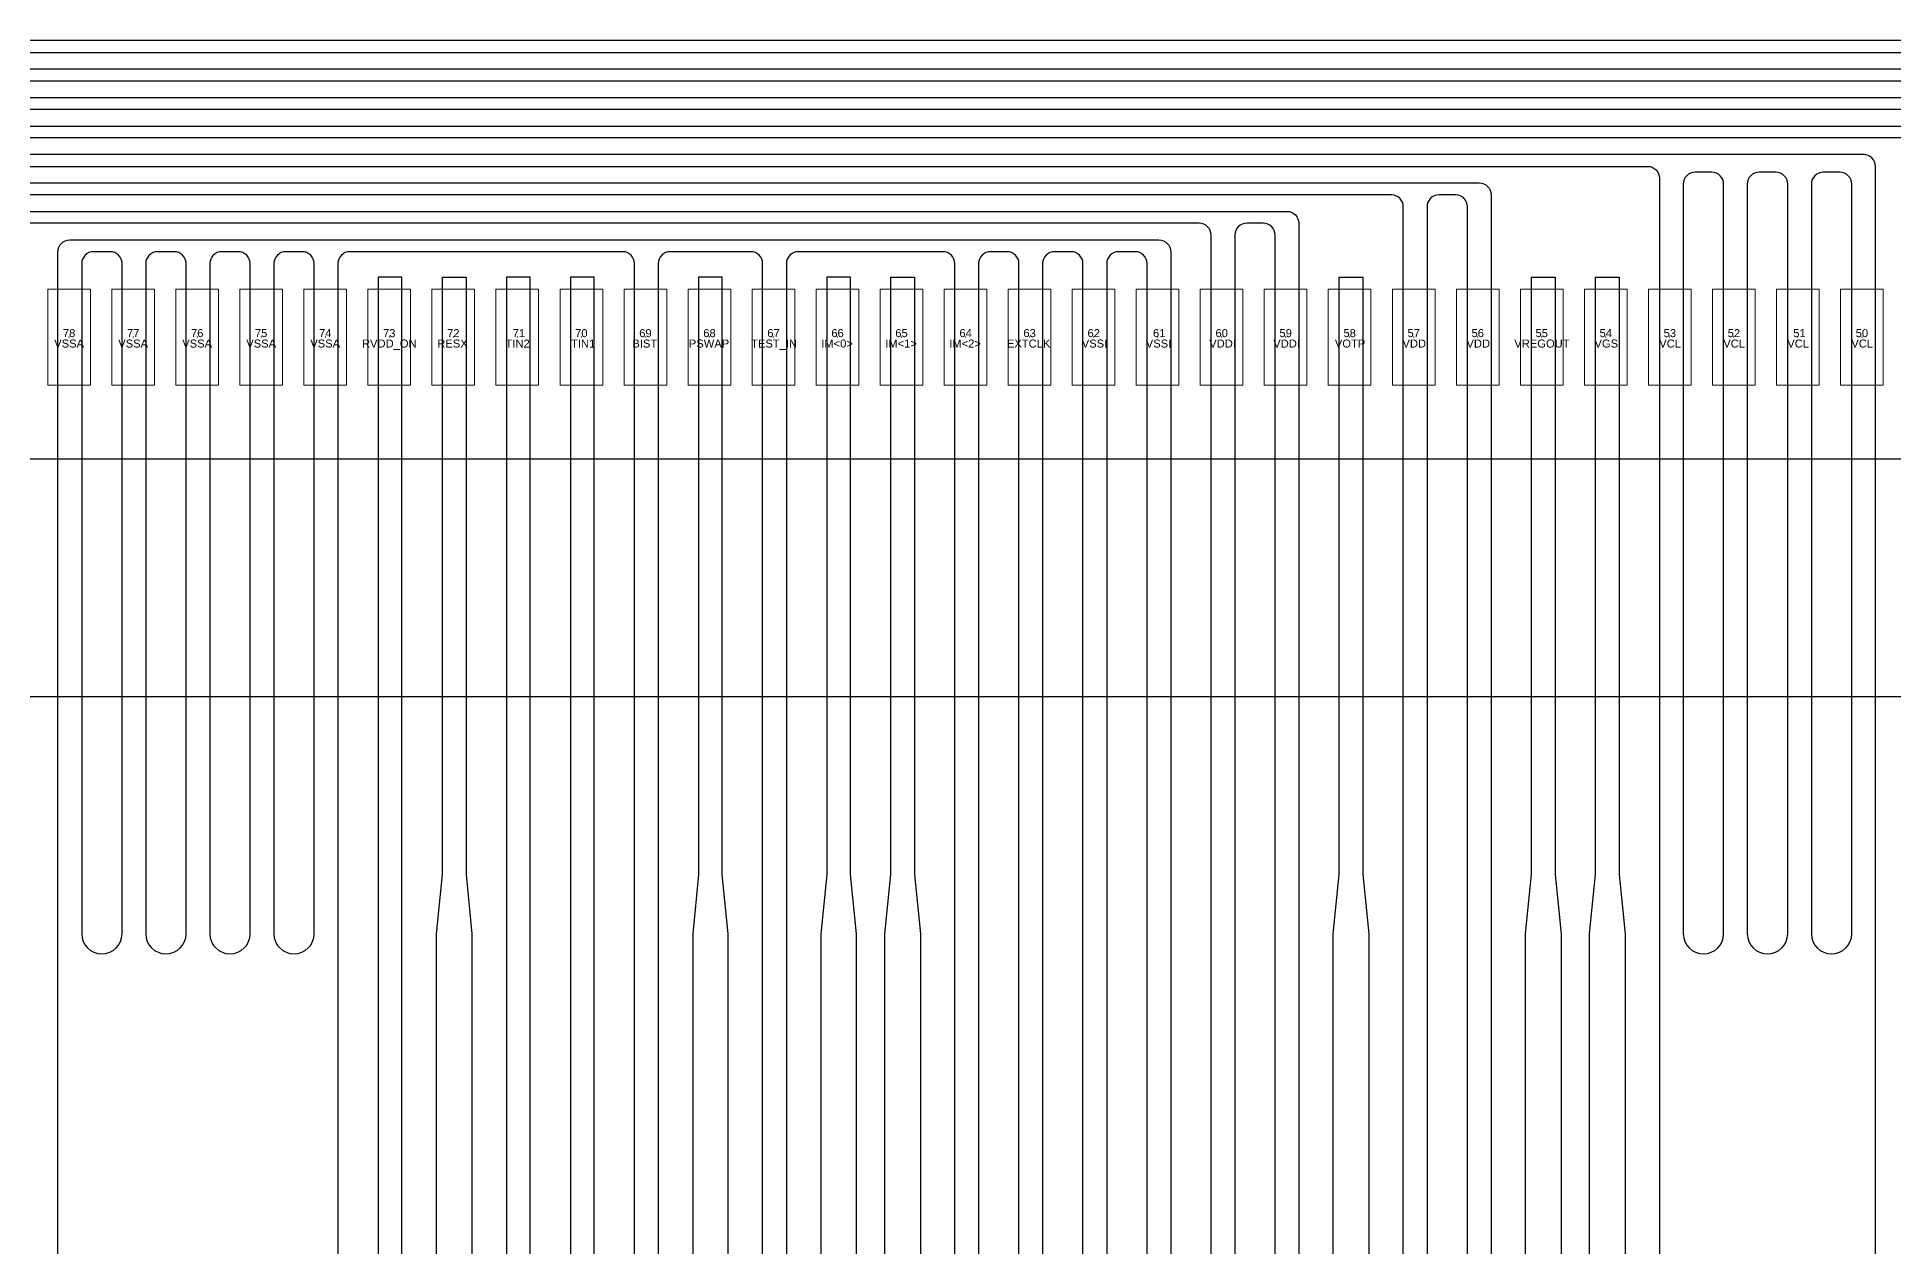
# Model space of a CAD drawing. Extents: x 10 to 206, y -65 to 73.
# Drawn here: x 63.025 to 64.591, y 32.512 to 33.532 of the extents above; entities that cross this region are included whole.
import ezdxf
from ezdxf.enums import TextEntityAlignment as Align

# ---------------------------------------------------------------- set-up
doc = ezdxf.new("R2010")
doc.units = 0
doc.header["$LTSCALE"] = 0.5
doc.layers.get('0').update_dxf_attribs({"lineweight": 13})
for name, color, linetype in [('01 Copper', 3, 'Continuous'), ('03 Solder resist', 6, 'Continuous'), ('04 Chip', 20, 'Continuous'), ('08 Dimension&pin assignment', 7, 'Continuous')]:
    doc.layers.add(name, color=color, linetype=linetype)
for name, color, linetype, lineweight in [('05 Bump', 130, 'Continuous', 0), ('11 IL no.', 254, 'Continuous', 0), ('12 IL name', 210, 'Continuous', 0)]:
    doc.layers.add(name, color=color, linetype=linetype, lineweight=lineweight)
doc.styles.add('MBC_Arial_Font', font='arial.ttf')
doc.styles.get("Standard").update_dxf_attribs({"font": 'romans.shx', "width": 0.75, "bigfont": 'AllInOneBig.shx'})
doc.dimstyles.new('ISO-25', dxfattribs={"dimtxt": 0.5, "dimasz": 0.8, "dimexe": 0.1, "dimexo": 0.1, "dimgap": 0.1, "dimtad": 1, "dimdec": 3, "dimzin": 1, "dimdsep": 46, "dimtxsty": 'Standard', "dimcen": 0.5, "dimadec": 0, "dimazin": 0, "dimtfac": 1, "dimtdec": 3, "dimtmove": 0, "dimatfit": 3, "dimfxl": 0, "dimarcsym": 0})

# ---------------------------------------------------------------- blocks, each defined once
blk = doc.blocks.new('*U122')
at = {"color": 0}
blk.add_lwpolyline([(-0.018, -0.0405), (0.018, -0.0405), (0.018, 0.0405), (-0.018, 0.0405)], close=True, dxfattribs=at)
at = {"color": 0, "style": 'MBC_Arial_Font', "flags": 1}
for tag, p in [('COMMENT1', (0, 0.0023)), ('COMMENT2', (0, 0.0015)), ('COMMENT3', (0, 0.0007)), ('COMMENT4', (0, -0.0001)), ('PAD_NO', (0, 0.0031)), ('COMMENT5', (0, -0.0009)), ('COMMENT6', (0, -0.0018)), ('COMMENT7', (0, -0.0026)), ('COMMENT8', (0, -0.0034)), ('COMMENT9', (0, -0.0042))]:
    blk.add_attdef(tag, text='', height=0.000625, dxfattribs=at).set_placement(p, align=Align.MIDDLE_CENTER)
blk = doc.blocks.new('*U123')
at = {"color": 0}
blk.add_lwpolyline([(-0.018, -0.0405), (0.018, -0.0405), (0.018, 0.0405), (-0.018, 0.0405)], close=True, dxfattribs=at)
at = {"color": 0, "style": 'MBC_Arial_Font', "flags": 1}
for tag, p in [('COMMENT1', (0, 0.0023)), ('COMMENT2', (0, 0.0015)), ('COMMENT3', (0, 0.0007)), ('COMMENT4', (0, -0.0001)), ('PAD_NO', (0, 0.0031)), ('COMMENT5', (0, -0.0009)), ('COMMENT6', (0, -0.0018)), ('COMMENT7', (0, -0.0026)), ('COMMENT8', (0, -0.0034)), ('COMMENT9', (0, -0.0042))]:
    blk.add_attdef(tag, text='', height=0.000625, dxfattribs=at).set_placement(p, align=Align.MIDDLE_CENTER)
blk = doc.blocks.new('*U124')
at = {"color": 0}
blk.add_lwpolyline([(-0.018, -0.0405), (0.018, -0.0405), (0.018, 0.0405), (-0.018, 0.0405)], close=True, dxfattribs=at)
at = {"color": 0, "style": 'MBC_Arial_Font', "flags": 1}
for tag, p in [('COMMENT1', (0, 0.0023)), ('COMMENT2', (0, 0.0015)), ('COMMENT3', (0, 0.0007)), ('COMMENT4', (0, -0.0001)), ('PAD_NO', (0, 0.0031)), ('COMMENT5', (0, -0.0009)), ('COMMENT6', (0, -0.0018)), ('COMMENT7', (0, -0.0026)), ('COMMENT8', (0, -0.0034)), ('COMMENT9', (0, -0.0042))]:
    blk.add_attdef(tag, text='', height=0.000625, dxfattribs=at).set_placement(p, align=Align.MIDDLE_CENTER)
blk = doc.blocks.new('*U125')
at = {"color": 0}
blk.add_lwpolyline([(-0.018, -0.0405), (0.018, -0.0405), (0.018, 0.0405), (-0.018, 0.0405)], close=True, dxfattribs=at)
at = {"color": 0, "style": 'MBC_Arial_Font', "flags": 1}
for tag, p in [('COMMENT1', (0, 0.0023)), ('COMMENT2', (0, 0.0015)), ('COMMENT3', (0, 0.0007)), ('COMMENT4', (0, -0.0001)), ('PAD_NO', (0, 0.0031)), ('COMMENT5', (0, -0.0009)), ('COMMENT6', (0, -0.0018)), ('COMMENT7', (0, -0.0026)), ('COMMENT8', (0, -0.0034)), ('COMMENT9', (0, -0.0042))]:
    blk.add_attdef(tag, text='', height=0.000625, dxfattribs=at).set_placement(p, align=Align.MIDDLE_CENTER)
blk = doc.blocks.new('*U126')
at = {"color": 0}
blk.add_lwpolyline([(-0.018, -0.0405), (0.018, -0.0405), (0.018, 0.0405), (-0.018, 0.0405)], close=True, dxfattribs=at)
at = {"color": 0, "style": 'MBC_Arial_Font', "flags": 1}
for tag, p in [('COMMENT1', (0, 0.0023)), ('COMMENT2', (0, 0.0015)), ('COMMENT3', (0, 0.0007)), ('COMMENT4', (0, -0.0001)), ('PAD_NO', (0, 0.0031)), ('COMMENT5', (0, -0.0009)), ('COMMENT6', (0, -0.0018)), ('COMMENT7', (0, -0.0026)), ('COMMENT8', (0, -0.0034)), ('COMMENT9', (0, -0.0042))]:
    blk.add_attdef(tag, text='', height=0.000625, dxfattribs=at).set_placement(p, align=Align.MIDDLE_CENTER)
blk = doc.blocks.new('*U127')
at = {"color": 0}
blk.add_lwpolyline([(-0.018, -0.0405), (0.018, -0.0405), (0.018, 0.0405), (-0.018, 0.0405)], close=True, dxfattribs=at)
at = {"color": 0, "style": 'MBC_Arial_Font', "flags": 1}
for tag, p in [('COMMENT1', (0, 0.0023)), ('COMMENT2', (0, 0.0015)), ('COMMENT3', (0, 0.0007)), ('COMMENT4', (0, -0.0001)), ('PAD_NO', (0, 0.0031)), ('COMMENT5', (0, -0.0009)), ('COMMENT6', (0, -0.0018)), ('COMMENT7', (0, -0.0026)), ('COMMENT8', (0, -0.0034)), ('COMMENT9', (0, -0.0042))]:
    blk.add_attdef(tag, text='', height=0.000625, dxfattribs=at).set_placement(p, align=Align.MIDDLE_CENTER)
blk = doc.blocks.new('*U128')
at = {"color": 0}
blk.add_lwpolyline([(-0.018, -0.0405), (0.018, -0.0405), (0.018, 0.0405), (-0.018, 0.0405)], close=True, dxfattribs=at)
at = {"color": 0, "style": 'MBC_Arial_Font', "flags": 1}
for tag, p in [('COMMENT1', (0, 0.0023)), ('COMMENT2', (0, 0.0015)), ('COMMENT3', (0, 0.0007)), ('COMMENT4', (0, -0.0001)), ('PAD_NO', (0, 0.0031)), ('COMMENT5', (0, -0.0009)), ('COMMENT6', (0, -0.0018)), ('COMMENT7', (0, -0.0026)), ('COMMENT8', (0, -0.0034)), ('COMMENT9', (0, -0.0042))]:
    blk.add_attdef(tag, text='', height=0.000625, dxfattribs=at).set_placement(p, align=Align.MIDDLE_CENTER)
blk = doc.blocks.new('*U129')
at = {"color": 0}
blk.add_lwpolyline([(-0.018, -0.0405), (0.018, -0.0405), (0.018, 0.0405), (-0.018, 0.0405)], close=True, dxfattribs=at)
at = {"color": 0, "style": 'MBC_Arial_Font', "flags": 1}
for tag, p in [('COMMENT1', (0, 0.0023)), ('COMMENT2', (0, 0.0015)), ('COMMENT3', (0, 0.0007)), ('COMMENT4', (0, -0.0001)), ('PAD_NO', (0, 0.0031)), ('COMMENT5', (0, -0.0009)), ('COMMENT6', (0, -0.0018)), ('COMMENT7', (0, -0.0026)), ('COMMENT8', (0, -0.0034)), ('COMMENT9', (0, -0.0042))]:
    blk.add_attdef(tag, text='', height=0.000625, dxfattribs=at).set_placement(p, align=Align.MIDDLE_CENTER)
blk = doc.blocks.new('*U130')
at = {"color": 0}
blk.add_lwpolyline([(-0.018, -0.0405), (0.018, -0.0405), (0.018, 0.0405), (-0.018, 0.0405)], close=True, dxfattribs=at)
at = {"color": 0, "style": 'MBC_Arial_Font', "flags": 1}
for tag, p in [('COMMENT1', (0, 0.0023)), ('COMMENT2', (0, 0.0015)), ('COMMENT3', (0, 0.0007)), ('COMMENT4', (0, -0.0001)), ('PAD_NO', (0, 0.0031)), ('COMMENT5', (0, -0.0009)), ('COMMENT6', (0, -0.0018)), ('COMMENT7', (0, -0.0026)), ('COMMENT8', (0, -0.0034)), ('COMMENT9', (0, -0.0042))]:
    blk.add_attdef(tag, text='', height=0.000625, dxfattribs=at).set_placement(p, align=Align.MIDDLE_CENTER)
blk = doc.blocks.new('*U131')
at = {"color": 0}
blk.add_lwpolyline([(-0.018, -0.0405), (0.018, -0.0405), (0.018, 0.0405), (-0.018, 0.0405)], close=True, dxfattribs=at)
at = {"color": 0, "style": 'MBC_Arial_Font', "flags": 1}
for tag, p in [('COMMENT1', (0, 0.0023)), ('COMMENT2', (0, 0.0015)), ('COMMENT3', (0, 0.0007)), ('COMMENT4', (0, -0.0001)), ('PAD_NO', (0, 0.0031)), ('COMMENT5', (0, -0.0009)), ('COMMENT6', (0, -0.0018)), ('COMMENT7', (0, -0.0026)), ('COMMENT8', (0, -0.0034)), ('COMMENT9', (0, -0.0042))]:
    blk.add_attdef(tag, text='', height=0.000625, dxfattribs=at).set_placement(p, align=Align.MIDDLE_CENTER)
blk = doc.blocks.new('*U132')
at = {"color": 0}
blk.add_lwpolyline([(-0.018, -0.0405), (0.018, -0.0405), (0.018, 0.0405), (-0.018, 0.0405)], close=True, dxfattribs=at)
at = {"color": 0, "style": 'MBC_Arial_Font', "flags": 1}
for tag, p in [('COMMENT1', (0, 0.0023)), ('COMMENT2', (0, 0.0015)), ('COMMENT3', (0, 0.0007)), ('COMMENT4', (0, -0.0001)), ('PAD_NO', (0, 0.0031)), ('COMMENT5', (0, -0.0009)), ('COMMENT6', (0, -0.0018)), ('COMMENT7', (0, -0.0026)), ('COMMENT8', (0, -0.0034)), ('COMMENT9', (0, -0.0042))]:
    blk.add_attdef(tag, text='', height=0.000625, dxfattribs=at).set_placement(p, align=Align.MIDDLE_CENTER)
blk = doc.blocks.new('*U133')
at = {"color": 0}
blk.add_lwpolyline([(-0.018, -0.0405), (0.018, -0.0405), (0.018, 0.0405), (-0.018, 0.0405)], close=True, dxfattribs=at)
at = {"color": 0, "style": 'MBC_Arial_Font', "flags": 1}
for tag, p in [('COMMENT1', (0, 0.0023)), ('COMMENT2', (0, 0.0015)), ('COMMENT3', (0, 0.0007)), ('COMMENT4', (0, -0.0001)), ('PAD_NO', (0, 0.0031)), ('COMMENT5', (0, -0.0009)), ('COMMENT6', (0, -0.0018)), ('COMMENT7', (0, -0.0026)), ('COMMENT8', (0, -0.0034)), ('COMMENT9', (0, -0.0042))]:
    blk.add_attdef(tag, text='', height=0.000625, dxfattribs=at).set_placement(p, align=Align.MIDDLE_CENTER)
blk = doc.blocks.new('*U134')
at = {"color": 0}
blk.add_lwpolyline([(-0.018, -0.0405), (0.018, -0.0405), (0.018, 0.0405), (-0.018, 0.0405)], close=True, dxfattribs=at)
at = {"color": 0, "style": 'MBC_Arial_Font', "flags": 1}
for tag, p in [('COMMENT1', (0, 0.0023)), ('COMMENT2', (0, 0.0015)), ('COMMENT3', (0, 0.0007)), ('COMMENT4', (0, -0.0001)), ('PAD_NO', (0, 0.0031)), ('COMMENT5', (0, -0.0009)), ('COMMENT6', (0, -0.0018)), ('COMMENT7', (0, -0.0026)), ('COMMENT8', (0, -0.0034)), ('COMMENT9', (0, -0.0042))]:
    blk.add_attdef(tag, text='', height=0.000625, dxfattribs=at).set_placement(p, align=Align.MIDDLE_CENTER)
blk = doc.blocks.new('*U135')
at = {"color": 0}
blk.add_lwpolyline([(-0.018, -0.0405), (0.018, -0.0405), (0.018, 0.0405), (-0.018, 0.0405)], close=True, dxfattribs=at)
at = {"color": 0, "style": 'MBC_Arial_Font', "flags": 1}
for tag, p in [('COMMENT1', (0, 0.0023)), ('COMMENT2', (0, 0.0015)), ('COMMENT3', (0, 0.0007)), ('COMMENT4', (0, -0.0001)), ('PAD_NO', (0, 0.0031)), ('COMMENT5', (0, -0.0009)), ('COMMENT6', (0, -0.0018)), ('COMMENT7', (0, -0.0026)), ('COMMENT8', (0, -0.0034)), ('COMMENT9', (0, -0.0042))]:
    blk.add_attdef(tag, text='', height=0.000625, dxfattribs=at).set_placement(p, align=Align.MIDDLE_CENTER)
blk = doc.blocks.new('*U136')
at = {"color": 0}
blk.add_lwpolyline([(-0.018, -0.0405), (0.018, -0.0405), (0.018, 0.0405), (-0.018, 0.0405)], close=True, dxfattribs=at)
at = {"color": 0, "style": 'MBC_Arial_Font', "flags": 1}
for tag, p in [('COMMENT1', (0, 0.0023)), ('COMMENT2', (0, 0.0015)), ('COMMENT3', (0, 0.0007)), ('COMMENT4', (0, -0.0001)), ('PAD_NO', (0, 0.0031)), ('COMMENT5', (0, -0.0009)), ('COMMENT6', (0, -0.0018)), ('COMMENT7', (0, -0.0026)), ('COMMENT8', (0, -0.0034)), ('COMMENT9', (0, -0.0042))]:
    blk.add_attdef(tag, text='', height=0.000625, dxfattribs=at).set_placement(p, align=Align.MIDDLE_CENTER)
blk = doc.blocks.new('*U137')
at = {"color": 0}
blk.add_lwpolyline([(-0.018, -0.0405), (0.018, -0.0405), (0.018, 0.0405), (-0.018, 0.0405)], close=True, dxfattribs=at)
at = {"color": 0, "style": 'MBC_Arial_Font', "flags": 1}
for tag, p in [('COMMENT1', (0, 0.0023)), ('COMMENT2', (0, 0.0015)), ('COMMENT3', (0, 0.0007)), ('COMMENT4', (0, -0.0001)), ('PAD_NO', (0, 0.0031)), ('COMMENT5', (0, -0.0009)), ('COMMENT6', (0, -0.0018)), ('COMMENT7', (0, -0.0026)), ('COMMENT8', (0, -0.0034)), ('COMMENT9', (0, -0.0042))]:
    blk.add_attdef(tag, text='', height=0.000625, dxfattribs=at).set_placement(p, align=Align.MIDDLE_CENTER)
blk = doc.blocks.new('*U138')
at = {"color": 0}
blk.add_lwpolyline([(-0.018, -0.0405), (0.018, -0.0405), (0.018, 0.0405), (-0.018, 0.0405)], close=True, dxfattribs=at)
at = {"color": 0, "style": 'MBC_Arial_Font', "flags": 1}
for tag, p in [('COMMENT1', (0, 0.0023)), ('COMMENT2', (0, 0.0015)), ('COMMENT3', (0, 0.0007)), ('COMMENT4', (0, -0.0001)), ('PAD_NO', (0, 0.0031)), ('COMMENT5', (0, -0.0009)), ('COMMENT6', (0, -0.0018)), ('COMMENT7', (0, -0.0026)), ('COMMENT8', (0, -0.0034)), ('COMMENT9', (0, -0.0042))]:
    blk.add_attdef(tag, text='', height=0.000625, dxfattribs=at).set_placement(p, align=Align.MIDDLE_CENTER)
blk = doc.blocks.new('*U139')
at = {"color": 0}
blk.add_lwpolyline([(-0.018, -0.0405), (0.018, -0.0405), (0.018, 0.0405), (-0.018, 0.0405)], close=True, dxfattribs=at)
at = {"color": 0, "style": 'MBC_Arial_Font', "flags": 1}
for tag, p in [('COMMENT1', (0, 0.0023)), ('COMMENT2', (0, 0.0015)), ('COMMENT3', (0, 0.0007)), ('COMMENT4', (0, -0.0001)), ('PAD_NO', (0, 0.0031)), ('COMMENT5', (0, -0.0009)), ('COMMENT6', (0, -0.0018)), ('COMMENT7', (0, -0.0026)), ('COMMENT8', (0, -0.0034)), ('COMMENT9', (0, -0.0042))]:
    blk.add_attdef(tag, text='', height=0.000625, dxfattribs=at).set_placement(p, align=Align.MIDDLE_CENTER)
blk = doc.blocks.new('*U140')
at = {"color": 0}
blk.add_lwpolyline([(-0.018, -0.0405), (0.018, -0.0405), (0.018, 0.0405), (-0.018, 0.0405)], close=True, dxfattribs=at)
at = {"color": 0, "style": 'MBC_Arial_Font', "flags": 1}
for tag, p in [('COMMENT1', (0, 0.0023)), ('COMMENT2', (0, 0.0015)), ('COMMENT3', (0, 0.0007)), ('COMMENT4', (0, -0.0001)), ('PAD_NO', (0, 0.0031)), ('COMMENT5', (0, -0.0009)), ('COMMENT6', (0, -0.0018)), ('COMMENT7', (0, -0.0026)), ('COMMENT8', (0, -0.0034)), ('COMMENT9', (0, -0.0042))]:
    blk.add_attdef(tag, text='', height=0.000625, dxfattribs=at).set_placement(p, align=Align.MIDDLE_CENTER)
blk = doc.blocks.new('*U141')
at = {"color": 0}
blk.add_lwpolyline([(-0.018, -0.0405), (0.018, -0.0405), (0.018, 0.0405), (-0.018, 0.0405)], close=True, dxfattribs=at)
at = {"color": 0, "style": 'MBC_Arial_Font', "flags": 1}
for tag, p in [('COMMENT1', (0, 0.0023)), ('COMMENT2', (0, 0.0015)), ('COMMENT3', (0, 0.0007)), ('COMMENT4', (0, -0.0001)), ('PAD_NO', (0, 0.0031)), ('COMMENT5', (0, -0.0009)), ('COMMENT6', (0, -0.0018)), ('COMMENT7', (0, -0.0026)), ('COMMENT8', (0, -0.0034)), ('COMMENT9', (0, -0.0042))]:
    blk.add_attdef(tag, text='', height=0.000625, dxfattribs=at).set_placement(p, align=Align.MIDDLE_CENTER)
blk = doc.blocks.new('*U142')
at = {"color": 0}
blk.add_lwpolyline([(-0.018, -0.0405), (0.018, -0.0405), (0.018, 0.0405), (-0.018, 0.0405)], close=True, dxfattribs=at)
at = {"color": 0, "style": 'MBC_Arial_Font', "flags": 1}
for tag, p in [('COMMENT1', (0, 0.0023)), ('COMMENT2', (0, 0.0015)), ('COMMENT3', (0, 0.0007)), ('COMMENT4', (0, -0.0001)), ('PAD_NO', (0, 0.0031)), ('COMMENT5', (0, -0.0009)), ('COMMENT6', (0, -0.0018)), ('COMMENT7', (0, -0.0026)), ('COMMENT8', (0, -0.0034)), ('COMMENT9', (0, -0.0042))]:
    blk.add_attdef(tag, text='', height=0.000625, dxfattribs=at).set_placement(p, align=Align.MIDDLE_CENTER)
blk = doc.blocks.new('*U143')
at = {"color": 0}
blk.add_lwpolyline([(-0.018, -0.0405), (0.018, -0.0405), (0.018, 0.0405), (-0.018, 0.0405)], close=True, dxfattribs=at)
at = {"color": 0, "style": 'MBC_Arial_Font', "flags": 1}
for tag, p in [('COMMENT1', (0, 0.0023)), ('COMMENT2', (0, 0.0015)), ('COMMENT3', (0, 0.0007)), ('COMMENT4', (0, -0.0001)), ('PAD_NO', (0, 0.0031)), ('COMMENT5', (0, -0.0009)), ('COMMENT6', (0, -0.0018)), ('COMMENT7', (0, -0.0026)), ('COMMENT8', (0, -0.0034)), ('COMMENT9', (0, -0.0042))]:
    blk.add_attdef(tag, text='', height=0.000625, dxfattribs=at).set_placement(p, align=Align.MIDDLE_CENTER)
blk = doc.blocks.new('*U144')
at = {"color": 0}
blk.add_lwpolyline([(-0.018, -0.0405), (0.018, -0.0405), (0.018, 0.0405), (-0.018, 0.0405)], close=True, dxfattribs=at)
at = {"color": 0, "style": 'MBC_Arial_Font', "flags": 1}
for tag, p in [('COMMENT1', (0, 0.0023)), ('COMMENT2', (0, 0.0015)), ('COMMENT3', (0, 0.0007)), ('COMMENT4', (0, -0.0001)), ('PAD_NO', (0, 0.0031)), ('COMMENT5', (0, -0.0009)), ('COMMENT6', (0, -0.0018)), ('COMMENT7', (0, -0.0026)), ('COMMENT8', (0, -0.0034)), ('COMMENT9', (0, -0.0042))]:
    blk.add_attdef(tag, text='', height=0.000625, dxfattribs=at).set_placement(p, align=Align.MIDDLE_CENTER)
blk = doc.blocks.new('*U145')
at = {"color": 0}
blk.add_lwpolyline([(-0.018, -0.0405), (0.018, -0.0405), (0.018, 0.0405), (-0.018, 0.0405)], close=True, dxfattribs=at)
at = {"color": 0, "style": 'MBC_Arial_Font', "flags": 1}
for tag, p in [('COMMENT1', (0, 0.0023)), ('COMMENT2', (0, 0.0015)), ('COMMENT3', (0, 0.0007)), ('COMMENT4', (0, -0.0001)), ('PAD_NO', (0, 0.0031)), ('COMMENT5', (0, -0.0009)), ('COMMENT6', (0, -0.0018)), ('COMMENT7', (0, -0.0026)), ('COMMENT8', (0, -0.0034)), ('COMMENT9', (0, -0.0042))]:
    blk.add_attdef(tag, text='', height=0.000625, dxfattribs=at).set_placement(p, align=Align.MIDDLE_CENTER)
blk = doc.blocks.new('*U146')
at = {"color": 0}
blk.add_lwpolyline([(-0.018, -0.0405), (0.018, -0.0405), (0.018, 0.0405), (-0.018, 0.0405)], close=True, dxfattribs=at)
at = {"color": 0, "style": 'MBC_Arial_Font', "flags": 1}
for tag, p in [('COMMENT1', (0, 0.0023)), ('COMMENT2', (0, 0.0015)), ('COMMENT3', (0, 0.0007)), ('COMMENT4', (0, -0.0001)), ('PAD_NO', (0, 0.0031)), ('COMMENT5', (0, -0.0009)), ('COMMENT6', (0, -0.0018)), ('COMMENT7', (0, -0.0026)), ('COMMENT8', (0, -0.0034)), ('COMMENT9', (0, -0.0042))]:
    blk.add_attdef(tag, text='', height=0.000625, dxfattribs=at).set_placement(p, align=Align.MIDDLE_CENTER)
blk = doc.blocks.new('*U147')
at = {"color": 0}
blk.add_lwpolyline([(-0.018, -0.0405), (0.018, -0.0405), (0.018, 0.0405), (-0.018, 0.0405)], close=True, dxfattribs=at)
at = {"color": 0, "style": 'MBC_Arial_Font', "flags": 1}
for tag, p in [('COMMENT1', (0, 0.0023)), ('COMMENT2', (0, 0.0015)), ('COMMENT3', (0, 0.0007)), ('COMMENT4', (0, -0.0001)), ('PAD_NO', (0, 0.0031)), ('COMMENT5', (0, -0.0009)), ('COMMENT6', (0, -0.0018)), ('COMMENT7', (0, -0.0026)), ('COMMENT8', (0, -0.0034)), ('COMMENT9', (0, -0.0042))]:
    blk.add_attdef(tag, text='', height=0.000625, dxfattribs=at).set_placement(p, align=Align.MIDDLE_CENTER)
blk = doc.blocks.new('*U148')
at = {"color": 0}
blk.add_lwpolyline([(-0.018, -0.0405), (0.018, -0.0405), (0.018, 0.0405), (-0.018, 0.0405)], close=True, dxfattribs=at)
at = {"color": 0, "style": 'MBC_Arial_Font', "flags": 1}
for tag, p in [('COMMENT1', (0, 0.0023)), ('COMMENT2', (0, 0.0015)), ('COMMENT3', (0, 0.0007)), ('COMMENT4', (0, -0.0001)), ('PAD_NO', (0, 0.0031)), ('COMMENT5', (0, -0.0009)), ('COMMENT6', (0, -0.0018)), ('COMMENT7', (0, -0.0026)), ('COMMENT8', (0, -0.0034)), ('COMMENT9', (0, -0.0042))]:
    blk.add_attdef(tag, text='', height=0.000625, dxfattribs=at).set_placement(p, align=Align.MIDDLE_CENTER)
blk = doc.blocks.new('*U149')
at = {"color": 0}
blk.add_lwpolyline([(-0.018, -0.0405), (0.018, -0.0405), (0.018, 0.0405), (-0.018, 0.0405)], close=True, dxfattribs=at)
at = {"color": 0, "style": 'MBC_Arial_Font', "flags": 1}
for tag, p in [('COMMENT1', (0, 0.0023)), ('COMMENT2', (0, 0.0015)), ('COMMENT3', (0, 0.0007)), ('COMMENT4', (0, -0.0001)), ('PAD_NO', (0, 0.0031)), ('COMMENT5', (0, -0.0009)), ('COMMENT6', (0, -0.0018)), ('COMMENT7', (0, -0.0026)), ('COMMENT8', (0, -0.0034)), ('COMMENT9', (0, -0.0042))]:
    blk.add_attdef(tag, text='', height=0.000625, dxfattribs=at).set_placement(p, align=Align.MIDDLE_CENTER)
blk = doc.blocks.new('*U150')
at = {"color": 0}
blk.add_lwpolyline([(-0.018, -0.0405), (0.018, -0.0405), (0.018, 0.0405), (-0.018, 0.0405)], close=True, dxfattribs=at)
at = {"color": 0, "style": 'MBC_Arial_Font', "flags": 1}
for tag, p in [('COMMENT1', (0, 0.0023)), ('COMMENT2', (0, 0.0015)), ('COMMENT3', (0, 0.0007)), ('COMMENT4', (0, -0.0001)), ('PAD_NO', (0, 0.0031)), ('COMMENT5', (0, -0.0009)), ('COMMENT6', (0, -0.0018)), ('COMMENT7', (0, -0.0026)), ('COMMENT8', (0, -0.0034)), ('COMMENT9', (0, -0.0042))]:
    blk.add_attdef(tag, text='', height=0.000625, dxfattribs=at).set_placement(p, align=Align.MIDDLE_CENTER)
blk = doc.blocks.new('*D627')
at = {"layer": '08 Dimension&pin assignment', "color": 0, "lineweight": -2, "transparency": 16777216}
for p, q in [((67.5223, 32.9764), (67.5223, 21.9514)), ((62.1073, 27.9964), (62.1073, 21.9514)), ((62.9073, 22.0514), (66.7223, 22.0514))]:
    blk.add_line(p, q, dxfattribs=at)
at = {"layer": '08 Dimension&pin assignment', "color": 0, "transparency": 16777216}
for points in [[(62.9073, 22.1848), (62.9073, 21.9181), (62.1073, 22.0514)], [(66.7223, 21.9181), (66.7223, 22.1848), (67.5223, 22.0514)]]:
    blk.add_solid(points, dxfattribs=at)
at = {"layer": 'Defpoints', "color": 0, "transparency": 16777216}
for p in [(67.5223, 33.0764), (62.1073, 28.0964), (67.5223, 22.0514)]:
    blk.add_point(p, dxfattribs=at)
at = {"layer": '08 Dimension&pin assignment', "color": 0, "transparency": 16777216, "insert": (64.8823, 22.5324), "char_height": 0.5, "attachment_point": 5}
blk.add_mtext('5.415%%P0.15(SR)', dxfattribs=at)
blk = doc.blocks.new('*D632')
at = {"layer": '08 Dimension&pin assignment', "color": 0, "lineweight": -2, "transparency": 16777216}
for p, q in [((86.5948, 34.3764), (86.5948, 45.0329)), ((57.8573, 33.5764), (86.6948, 33.5764)), ((79.6948, 33.5764), (86.6948, 33.5764)), ((86.5948, 32.7764), (86.5948, 31.9764))]:
    blk.add_line(p, q, dxfattribs=at)
at = {"layer": '08 Dimension&pin assignment', "color": 0, "transparency": 16777216}
for points in [[(86.4614, 34.3764), (86.7281, 34.3764), (86.5948, 33.5764)], [(86.4614, 32.7764), (86.7281, 32.7764), (86.5948, 33.5764)]]:
    blk.add_solid(points, dxfattribs=at)
at = {"layer": '08 Dimension&pin assignment', "color": 0, "transparency": 16777216, "insert": (86.1138, 41.0847), "char_height": 0.5, "attachment_point": 5, "rotation": 90}
blk.add_mtext('0%%P1(%%C5mm Tape NG Hole)', dxfattribs=at)
blk = doc.blocks.new('*D691')
at = {"layer": '08 Dimension&pin assignment', "color": 0, "lineweight": -2, "transparency": 16777216}
for p, q in [((57.0012, 33.2299), (57.0012, 24.3592)), ((67.2133, 33.2299), (67.2133, 24.3592)), ((57.8012, 24.4592), (66.4133, 24.4592)), ((67.2133, 24.4592), (80.1123, 24.4592))]:
    blk.add_line(p, q, dxfattribs=at)
at = {"layer": '08 Dimension&pin assignment', "color": 0, "transparency": 16777216}
for points in [[(57.8012, 24.5926), (57.8012, 24.3259), (57.0012, 24.4592)], [(66.4133, 24.3259), (66.4133, 24.5926), (67.2133, 24.4592)]]:
    blk.add_solid(points, dxfattribs=at)
at = {"layer": 'Defpoints', "color": 0, "transparency": 16777216}
for p in [(57.0012, 33.3299), (67.2133, 33.3299), (67.2133, 24.4592)]:
    blk.add_point(p, dxfattribs=at)
at = {"layer": '08 Dimension&pin assignment', "color": 0, "transparency": 16777216, "insert": (74.3605, 24.9402), "char_height": 0.5, "attachment_point": 5}
blk.add_mtext('{\\Fromans,chineset|c0;\\C2;10.206*1.0006\\Fromans.shx,chineset.shx|c0;=\\Fromans,chineset|c0;10.2121236\\Fromans.shx,chineset.shx|c0;%%P0.005(I/L)}', dxfattribs=at)

msp = doc.modelspace()

# ---------------------------------------------------------------- linework, layer by layer
at = {"layer": '01 Copper'}
for points in [[(57.12925974, 33.51942951), (67.08525374, 33.51942951, -0.4142135624), (67.09525374, 33.50942951), (67.09525374, 31.2884105, 1), (67.11525374, 31.2884105), (67.11525374, 33.48803816, -1), (67.14928614, 33.48803816), (67.14928614, 31.31508679, 1), (67.16928614, 31.31508679), (67.16928614, 33.51942951, 0.4142135624), (67.15928614, 33.52942951), (57.05522734, 33.52942951, 0.4142135624)], [(57.23732454, 33.49542951), (66.97718894, 33.49542951, -0.4142135624), (66.98718894, 33.48542951), (66.98718894, 31.20370394, 1), (67.00718894, 31.20370394), (67.00718894, 33.46452333, -1), (67.04122134, 33.46452333), (67.04122134, 31.23038023, 1), (67.06122134, 31.23038023), (67.06122134, 33.49542951, 0.4142135624), (67.05122134, 33.50542951), (57.16329214, 33.50542951, 0.4142135624)], [(57.27135694, 33.48142951), (66.94315654, 33.48142951, -0.4142135624), (66.95315654, 33.47142951), (66.95315654, 31.1464956, -0.2304494775), (66.91484793, 31.06779253), (66.40556536, 30.66859151, 0.2304494775), (66.36725674, 30.58988844), (66.36725674, 28.68960799), (66.34725674, 28.65960799), (66.34725674, 28.45960799), (66.36725674, 28.42960799), (66.36725674, 27.10142951), (66.29725674, 27.10142951), (66.29725674, 28.42960799), (66.31725674, 28.45960799), (66.31725674, 28.65960799), (66.29725674, 28.68960799), (66.29725674, 30.61125487, -0.2304494775), (66.33556536, 30.68995794), (66.84081553, 31.08599816, 0.2304494775), (66.87912414, 31.16470123), (66.87912414, 33.46142951, 0.4142135624), (66.86912414, 33.47142951), (57.34538934, 33.47142951, 0.4142135624)], [(58.13587534, 33.45742951), (65.37621694, 33.45742951, -0.4142135624), (65.38621694, 33.44742951), (65.38621694, 31.62085231, -0.2304494775), (65.34790833, 31.54214924), (64.97556536, 31.25028829, 0.2304494775), (64.93725674, 31.17158522), (64.93725674, 28.68960799), (64.91725674, 28.65960799), (64.91725674, 28.45960799), (64.93725674, 28.42960799), (64.93725674, 27.10142951), (64.86725674, 27.10142951), (64.86725674, 28.42960799), (64.88725674, 28.45960799), (64.88725674, 28.65960799), (64.86725674, 28.68960799), (64.86725674, 31.24377558, -0.2304494775), (64.90556536, 31.32247865), (65.21984353, 31.56882552, 0.2304494775), (65.25815214, 31.64752859), (65.25815214, 33.43742951, 0.4142135624), (65.24815214, 33.44742951), (58.31797254, 33.44742951, 0.4142135624)], [(59.18249094, 33.42342951), (64.38363374, 33.42342951, -0.4142135624), (64.39363374, 33.41342951), (64.39363374, 31.89741292, -0.2304494775), (64.35532513, 31.81870985), (64.25556536, 31.74051319, 0.2304494775), (64.21725674, 31.66181012), (64.21725674, 28.68960799), (64.23725674, 28.65960799), (64.23725674, 28.45960799), (64.21725674, 28.42960799), (64.21725674, 27.10142951), (64.28725674, 27.10142951), (64.28725674, 28.42960799), (64.26725674, 28.45960799), (64.26725674, 28.65960799), (64.28725674, 28.68960799), (64.28725674, 31.5515018, -0.2304494775), (64.32556536, 31.63020487), (64.53742233, 31.7962689, 0.2304494775), (64.57573094, 31.87497197), (64.57573094, 33.42342951, 0.4142135624), (64.56573094, 33.43342951), (59.05442614, 33.43342951, 0.4142135624)], [(59.54071774, 33.40942951), (64.24153654, 33.40942951, -0.4142135624), (64.25153654, 33.39942951), (64.25153654, 32.07724594, -1), (64.23153654, 32.07724594), (64.23153654, 33.38942951, 0.4142135624), (64.22153654, 33.39942951), (64.20750414, 33.39942951, 0.4142135624), (64.19750414, 33.38942951), (64.19750414, 32.00780916, -1), (64.17750414, 32.00780916), (64.17750414, 33.38942951, 0.4142135624), (64.16750414, 33.39942951), (62.64056454, 33.39942951, 0.4142135624), (62.63056454, 33.38942951), (62.63056454, 32.46363636, 0.1822955827), (62.65546727, 32.39760304), (62.96235402, 32.04859197, -0.1822955827), (62.98725674, 31.98255865), (62.98725674, 28.68960799)], [(62.66459694, 32.48550804), (62.66459694, 33.37542951, -0.4142135624), (62.67459694, 33.38542951), (64.07943934, 33.38542951, -0.4142135624), (64.08943934, 33.37542951), (64.08943934, 32.0653604, -1)], [(64.01540694, 31.99842574), (64.01540694, 33.36542951, 0.4142135624), (64.00540694, 33.37542951), (63.01879134, 33.37542951, 0.4142135624), (63.00879134, 33.36542951), (63.00879134, 32.366658, 0.1822955827)], [(64.06943934, 32.0653604), (64.06943934, 33.36542951, 0.4142135624), (64.05943934, 33.37542951), (64.04540694, 33.37542951, 0.4142135624), (64.03540694, 33.36542951), (64.03540694, 31.99842574, -1)], [(63.04282374, 32.38852968), (63.04282374, 33.35142951, -0.4142135624), (63.05282374, 33.36142951), (63.97137454, 33.36142951, -0.4142135624), (63.98137454, 33.35142951), (63.98137454, 31.95463676, -1)], [(63.52911534, 32.11137395), (63.52911534, 33.34142951, 0.4142135624), (63.51911534, 33.35142951), (63.28895334, 33.35142951, 0.4142135624), (63.27895334, 33.34142951), (63.27895334, 32.03669916, -0.1436538995)], [(63.63718014, 32.06704265), (63.63718014, 33.34142951, 0.4142135624), (63.62718014, 33.35142951), (63.55911534, 33.35142951, 0.4142135624), (63.54911534, 33.34142951), (63.54911534, 32.11137395, -1)], [(63.79927734, 31.83765748), (63.79927734, 33.34142951, 0.4142135624), (63.78927734, 33.35142951), (63.66718014, 33.35142951, 0.4142135624), (63.65718014, 33.34142951), (63.65718014, 32.06704265, -1)], [(63.85330974, 31.87081209), (63.85330974, 33.34142951, 0.4142135624), (63.84330974, 33.35142951), (63.82927734, 33.35142951, 0.4142135624), (63.81927734, 33.34142951), (63.81927734, 31.83765748, -1)], [(63.90734214, 31.91647767), (63.90734214, 33.34142951, 0.4142135624), (63.89734214, 33.35142951), (63.88330974, 33.35142951, 0.4142135624), (63.87330974, 33.34142951), (63.87330974, 31.87081209, -1)], [(63.96137454, 31.95463676), (63.96137454, 33.34142951, 0.4142135624), (63.95137454, 33.35142951), (63.93734214, 33.35142951, 0.4142135624), (63.92734214, 33.34142951), (63.92734214, 31.91647767, -1)]]:
    msp.add_lwpolyline(points, format="xyb", dxfattribs=at)
for points in [[(64.43766614, 33.41841119), (64.42363374, 33.41841119, 0.4142135624), (64.41363374, 33.40841119), (64.41363374, 32.77642951, 1), (64.44766614, 32.77642951), (64.44766614, 33.40841119, 0.4142135624)], [(64.50169854, 33.40841119, 0.4142135624), (64.49169854, 33.41841119), (64.47766614, 33.41841119, 0.4142135624), (64.46766614, 33.40841119), (64.46766614, 32.77642951, 1), (64.50169854, 32.77642951)], [(64.54573094, 33.41841119), (64.53169854, 33.41841119, 0.4142135624), (64.52169854, 33.40841119), (64.52169854, 32.77642951, 1), (64.55573094, 32.77642951), (64.55573094, 33.40841119, 0.4142135624)], [(63.09685614, 32.77642951), (63.09685614, 33.34142951, 0.4142135624), (63.08685614, 33.35142951), (63.07282374, 33.35142951, 0.4142135624), (63.06282374, 33.34142951), (63.06282374, 32.77642951, 1)], [(63.15088854, 32.77642951), (63.15088854, 33.34142951, 0.4142135624), (63.14088854, 33.35142951), (63.12685614, 33.35142951, 0.4142135624), (63.11685614, 33.34142951), (63.11685614, 32.77642951, 1)], [(63.20492094, 32.77642951), (63.20492094, 33.34142951, 0.4142135624), (63.19492094, 33.35142951), (63.18088854, 33.35142951, 0.4142135624), (63.17088854, 33.34142951), (63.17088854, 32.77642951, 1)], [(63.25895334, 32.77642951), (63.25895334, 33.34142951, 0.4142135624), (63.24895334, 33.35142951), (63.23492094, 33.35142951, 0.4142135624), (63.22492094, 33.34142951), (63.22492094, 32.77642951, 1)], [(63.39201814, 31.98922339, -0.0969543152), (63.38463744, 31.95151841, 0.0969543152), (63.37725674, 31.91381343), (63.37725674, 28.68960799), (63.35725674, 28.65960799), (63.35725674, 28.45960799), (63.37725674, 28.42960799), (63.37725674, 27.10142951), (63.30725674, 27.10142951), (63.30725674, 28.42960799), (63.32725674, 28.45960799), (63.32725674, 28.65960799), (63.30725674, 28.68960799), (63.30725674, 31.92291152, -0.1918087093), (63.33463744, 31.99166061, 0.1918087093), (63.36201814, 32.0604097), (63.36201814, 32.77642951), (63.36701814, 32.82642951), (63.36701814, 33.32992951), (63.38701814, 33.32992951), (63.38701814, 32.82642951), (63.39201814, 32.77642951)], [(63.31298574, 32.0895877, 1), (63.33298574, 32.0895877), (63.33298574, 33.32992951), (63.31298574, 33.32992951)], [(63.42105054, 32.02080699, 1), (63.44105054, 32.02080699), (63.44105054, 33.32992951), (63.42105054, 33.32992951)], [(63.60814774, 32.05276802), (63.60814774, 32.77642951), (63.60314774, 32.82642951), (63.60314774, 33.32992951), (63.58314774, 33.32992951), (63.58314774, 32.82642951), (63.57814774, 32.77642951), (63.57814774, 32.10548843, -0.2304494775), (63.53983913, 32.02678536), (63.47556536, 31.97640439, 0.2304494775), (63.43725674, 31.89770132), (63.43725674, 28.68960799), (63.45725674, 28.65960799), (63.45725674, 28.45960799), (63.43725674, 28.42960799), (63.43725674, 27.10142951), (63.50725674, 27.10142951), (63.50725674, 28.42960799), (63.48725674, 28.45960799), (63.48725674, 28.65960799), (63.50725674, 28.68960799), (63.50725674, 31.87633489, -0.2304494775), (63.54556536, 31.95503796), (63.56983913, 31.97406495, 0.2304494775)], [(63.47508294, 32.05426535, 1), (63.49508294, 32.05426535), (63.49508294, 33.32992951), (63.47508294, 33.32992951)], [(63.71621254, 32.01041474), (63.71621254, 32.77642951), (63.71121254, 32.82642951), (63.71121254, 33.32992951), (63.69121254, 33.32992951), (63.69121254, 32.82642951), (63.68621254, 32.77642951), (63.68621254, 32.06313516, -0.2304494775), (63.64790393, 31.98443208), (63.60556536, 31.95124501, 0.2304494775), (63.56725674, 31.87254194), (63.56725674, 28.68960799), (63.58725674, 28.65960799), (63.58725674, 28.45960799), (63.56725674, 28.42960799), (63.56725674, 27.10142951), (63.63725674, 27.10142951), (63.63725674, 28.42960799), (63.61725674, 28.45960799), (63.61725674, 28.65960799), (63.63725674, 28.68960799), (63.63725674, 31.85117552, -0.2304494775), (63.67556536, 31.92987859), (63.67790393, 31.93171167, 0.2304494775)], [(63.69725674, 31.85454439, -0.1685712784), (63.71875084, 31.91648649, 0.1685712784), (63.74024494, 31.97842859), (63.74024494, 32.77642951), (63.74524494, 32.82642951), (63.74524494, 33.32992951), (63.76524494, 33.32992951), (63.76524494, 32.82642951), (63.77024494, 32.77642951), (63.77024494, 31.89459897, -0.0432970413), (63.76875084, 31.87737725, 0.0432970413), (63.76725674, 31.86015553), (63.76725674, 28.68960799), (63.74725674, 28.65960799), (63.74725674, 28.45960799), (63.76725674, 28.42960799), (63.76725674, 27.10142951), (63.69725674, 27.10142951), (63.69725674, 28.42960799), (63.71725674, 28.45960799), (63.71725674, 28.65960799), (63.69725674, 28.68960799)], [(64.11847174, 32.06290679), (64.11847174, 32.77642951), (64.12347174, 32.82642951), (64.12347174, 33.32992951), (64.14347174, 33.32992951), (64.14347174, 32.82642951), (64.14847174, 32.77642951), (64.14847174, 32.01018638, -0.2304494775), (64.11016313, 31.93148331), (63.93556536, 31.79462489, 0.2304494775), (63.89725674, 31.71592182), (63.89725674, 28.68960799), (63.87725674, 28.65960799), (63.87725674, 28.45960799), (63.89725674, 28.42960799), (63.89725674, 27.10142951), (63.82725674, 27.10142951), (63.82725674, 28.42960799), (63.84725674, 28.45960799), (63.84725674, 28.65960799), (63.82725674, 28.68960799), (63.82725674, 31.73728825, -0.2304494775), (63.86556536, 31.81599132), (64.08016313, 31.98420372, 0.2304494775)], [(64.06556536, 31.76946552, 0.2304494775), (64.02725674, 31.69076245), (64.02725674, 28.68960799), (64.00725674, 28.65960799), (64.00725674, 28.45960799), (64.02725674, 28.42960799), (64.02725674, 27.10142951), (63.95725674, 27.10142951), (63.95725674, 28.42960799), (63.97725674, 28.45960799), (63.97725674, 28.65960799), (63.95725674, 28.68960799), (63.95725674, 31.71212887, -0.2304494775), (63.99556536, 31.79083194), (64.24226033, 31.98420373, 0.2304494775), (64.28056894, 32.0629068), (64.28056894, 32.77642951), (64.28556894, 32.82642951), (64.28556894, 33.32992951), (64.30556894, 33.32992951), (64.30556894, 32.82642951), (64.31056894, 32.77642951), (64.31056894, 32.01018639, -0.2304494775), (64.27226033, 31.93148331)], [(64.12556536, 31.76567256), (64.29629273, 31.89949717, 0.2304494775), (64.33460134, 31.97820024), (64.33460134, 32.77642951), (64.33960134, 32.82642951), (64.33960134, 33.32992951), (64.35960134, 33.32992951), (64.35960134, 32.82642951), (64.36460134, 32.77642951), (64.36460134, 31.92547982, -0.2304494775), (64.32629273, 31.84677675), (64.19556536, 31.74430614, 0.2304494775), (64.15725674, 31.66560307), (64.15725674, 28.68960799), (64.13725674, 28.65960799), (64.13725674, 28.45960799), (64.15725674, 28.42960799), (64.15725674, 27.10142951), (64.08725674, 27.10142951), (64.08725674, 28.42960799), (64.10725674, 28.45960799), (64.10725674, 28.65960799), (64.08725674, 28.68960799), (64.08725674, 31.68696949, -0.2304494775)]]:
    msp.add_lwpolyline(points, format="xyb", close=True, dxfattribs=at)
at = {"layer": '03 Solder resist'}
msp.add_lwpolyline([(67.52225674, 33.07642951), (67.52225674, 34.07642951, 0.4142135624), (67.42225674, 34.17642951), (56.79225674, 34.17642951, 0.4142135624), (56.69225674, 34.07642951), (56.69225674, 33.07642951, 0.4142135624), (56.79225674, 32.97642951), (67.42225674, 32.97642951, 0.4142135624)], format="xyb", close=True, dxfattribs=at)
at = {"layer": '04 Chip'}
msp.add_lwpolyline([(67.32225674, 33.17642951), (56.89225674, 33.17642951), (56.89225674, 33.97642951), (67.32225674, 33.97642951)], close=True, dxfattribs=at)
at = {"layer": '05 Bump'}
for p in [(63.05225674, 33.27942951), (63.10625674, 33.27942951), (63.16025674, 33.27942951), (63.21425674, 33.27942951), (63.26825674, 33.27942951), (63.32225674, 33.27942951), (63.37625674, 33.27942951), (63.43025674, 33.27942951), (63.48425674, 33.27942951), (63.53825674, 33.27942951), (63.59225674, 33.27942951), (63.64625674, 33.27942951), (63.70025674, 33.27942951), (63.75425674, 33.27942951), (63.80825674, 33.27942951), (63.86225674, 33.27942951), (63.91625674, 33.27942951), (63.97025674, 33.27942951), (64.02425674, 33.27942951), (64.07825674, 33.27942951), (64.13225674, 33.27942951), (64.18625674, 33.27942951), (64.24025674, 33.27942951), (64.29425674, 33.27942951), (64.34825674, 33.27942951), (64.40225674, 33.27942951), (64.45625674, 33.27942951), (64.51025674, 33.27942951), (64.56425674, 33.27942951)]:
    msp.add_point(p, dxfattribs=at)

# ---------------------------------------------------------------- block references
at = {"layer": '05 Bump', "xscale": -1}
for name, p in [('*U150', (63.05225674, 33.27942951)), ('*U149', (63.10625674, 33.27942951)), ('*U148', (63.16025674, 33.27942951)), ('*U147', (63.21425674, 33.27942951)), ('*U146', (63.26825674, 33.27942951)), ('*U145', (63.32225674, 33.27942951)), ('*U144', (63.37625674, 33.27942951)), ('*U143', (63.43025674, 33.27942951)), ('*U142', (63.48425674, 33.27942951)), ('*U141', (63.53825674, 33.27942951)), ('*U140', (63.59225674, 33.27942951)), ('*U139', (63.64625674, 33.27942951)), ('*U138', (63.70025674, 33.27942951)), ('*U137', (63.75425674, 33.27942951)), ('*U136', (63.80825674, 33.27942951)), ('*U135', (63.86225674, 33.27942951)), ('*U134', (63.91625674, 33.27942951)), ('*U133', (63.97025674, 33.27942951)), ('*U132', (64.02425674, 33.27942951)), ('*U131', (64.07825674, 33.27942951)), ('*U130', (64.13225674, 33.27942951)), ('*U129', (64.18625674, 33.27942951)), ('*U128', (64.24025674, 33.27942951)), ('*U127', (64.29425674, 33.27942951)), ('*U126', (64.34825674, 33.27942951)), ('*U125', (64.40225674, 33.27942951)), ('*U124', (64.45625674, 33.27942951)), ('*U123', (64.51025674, 33.27942951)), ('*U122', (64.56425674, 33.27942951))]:
    msp.add_blockref(name, p, dxfattribs=at)

# ---------------------------------------------------------------- texts
at = {"layer": '11 IL no.', "style": 'MBC_Arial_Font'}
for s, p in [('78', (63.05222451, 33.28280451)), ('77', (63.10623833, 33.28280451)), ('76', (63.16024293, 33.28280451)), ('75', (63.21418768, 33.28280451)), ('74', (63.26826595, 33.28280451)), ('73', (63.32223833, 33.28280451)), ('72', (63.37630739, 33.28280451)), ('71', (63.43154136, 33.28280451)), ('70', (63.48426135, 33.28280451)), ('69', (63.5383166, 33.28280451)), ('68', (63.5923166, 33.28280451)), ('67', (63.64633041, 33.28280451)), ('66', (63.70033502, 33.28280451)), ('65', (63.75427976, 33.28280451)), ('64', (63.80835804, 33.28280451)), ('63', (63.86233041, 33.28280451)), ('62', (63.91639948, 33.28280451)), ('61', (63.97163345, 33.28280451)), ('60', (64.02435343, 33.28280451)), ('59', (64.07827976, 33.28280451)), ('58', (64.13227976, 33.28280451)), ('57', (64.18629358, 33.28280451)), ('56', (64.24029818, 33.28280451)), ('55', (64.29424293, 33.28280451)), ('54', (64.3483212, 33.28280451)), ('53', (64.40229358, 33.28280451)), ('52', (64.45636264, 33.28280451)), ('51', (64.51159661, 33.28280451)), ('50', (64.5643166, 33.28280451))]:
    msp.add_text(s, height=0.00675, dxfattribs=at).set_placement(p, align=Align.MIDDLE_CENTER)
at = {"layer": '12 IL name', "style": 'MBC_Arial_Font'}
for s, p in [('VSSA', (63.0522153, 33.27402951)), ('VSSA', (63.1062153, 33.27402951)), ('VSSA', (63.1602153, 33.27402951)), ('VSSA', (63.2142153, 33.27402951)), ('VSSA', (63.2682153, 33.27402951)), ('RVDD_ON', (63.32228897, 33.27402951)), ('RESX', (63.3755753, 33.27402951)), ('TIN2', (63.43053301, 33.27402951)), ('BIST', (63.53775487, 33.27402951)), ('PSWAP', (63.59193904, 33.27402951)), ('TEST_IN', (63.64680927, 33.27402951)), ('IM<0>', (63.6998976, 33.27402951)), ('IM<2>', (63.8078976, 33.27402951)), ('EXTCLK', (63.86152925, 33.27402951)), ('VSSI', (63.91706251, 33.27402951)), ('VSSI', (63.97106251, 33.27402951)), ('VOTP', (64.13262509, 33.27402951)), ('VREGOUT', (64.29440408, 33.27402951)), ('VGS', (64.34870797, 33.27402951)), ('VCL', (64.40255142, 33.27402951)), ('VCL', (64.45655142, 33.27402951)), ('VCL', (64.51055142, 33.27402951)), ('VCL', (64.56455142, 33.27402951)), ('TIN1', (63.48576698, 33.27402951)), ('IM<1>', (63.7538976, 33.27402951)), ('VDDI', (64.02506251, 33.27402951)), ('VDDI', (64.07906251, 33.27402951)), ('VDD', (64.18671718, 33.27402951)), ('VDD', (64.24071718, 33.27402951))]:
    msp.add_text(s, height=0.00675, dxfattribs=at).set_placement(p, align=Align.MIDDLE_CENTER)

# ---------------------------------------------------------------- dimensions: what is measured, and where the dimension line sits
at = {"layer": '08 Dimension&pin assignment'}
dim = msp.add_linear_dim(base=(86.5947567431, 33.5764295119), p1=(79.5947567431, 33.5764295119), p2=(57.7572567431, 33.5764295119), angle=90, text='<>%%P1(%%C5mm Tape NG Hole)', dimstyle='ISO-25', override={"dimzin": 8, "dimadec": 3}, dxfattribs=at)
dim.commit()
dim.dimension.update_dxf_attribs({"geometry": '*D632', "text_midpoint": (86.5947567431, 41.0846795121), "dimtype": 160})
at = {"layer": '08 Dimension&pin assignment', "color": 2}
dim = msp.add_linear_dim(base=(67.2133185431, 24.4592296383), p1=(57.0011949431, 33.3299295119), p2=(67.2133185431, 33.3299295119), text='{\\Fromans,chineset|c0;\\C2;10.206*1.0006\\Fromans.shx,chineset.shx|c0;=\\Fromans,chineset|c0;<>\\Fromans.shx,chineset.shx|c0;%%P0.005(I/L)}', dimstyle='ISO-25', override={"dimdec": 8, "dimzin": 8, "dimtxsty": 'Standard', "dimadec": 3}, dxfattribs=at)
dim.commit()
dim.dimension.update_dxf_attribs({"geometry": '*D691', "text_midpoint": (74.3604651722, 24.4592296383), "dimtype": 160})
at = {"layer": '08 Dimension&pin assignment'}
dim = msp.add_linear_dim(base=(67.52225674, 22.05142951), p1=(62.10725674, 28.09642951), p2=(67.52225674, 33.07642951), text='<>%%P0.15(SR)', dimstyle='ISO-25', override={"dimzin": 8, "dimtxsty": 'Standard', "dimadec": 3}, dxfattribs=at)
dim.commit()
dim.dimension.update_dxf_attribs({"geometry": '*D627', "text_midpoint": (64.88225674, 22.05142951), "dimtype": 160})

doc.saveas('drawing.dxf')
